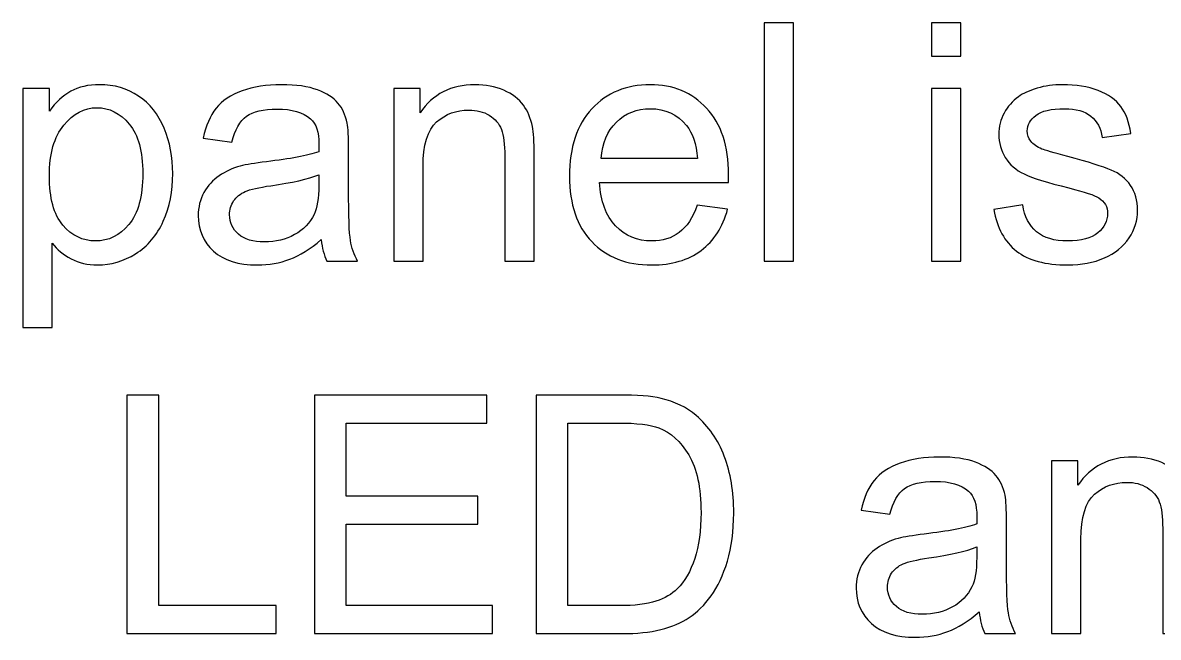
# Model space of a CAD drawing. Header units: millimetres. Extents: x -450 to 450, y -300 to 300.
# Drawn here: x -380.21 to -351.39, y -241.99 to -226.38 of the extents above; entities that cross this region are included whole.
import ezdxf

# ---------------------------------------------------------------- set-up
doc = ezdxf.new("R2010")
doc.units = ezdxf.units.MM
doc.header["$MEASUREMENT"] = 0
doc.layers.add('Layer 1', color=7, linetype='Continuous')

msp = doc.modelspace()

# ---------------------------------------------------------------- linework, layer by layer
at = {"layer": 'Layer 1', "color": 250}
for points, knots in [([(-361.3952, -232.4407), (-361.3952, -232.4407), (-361.3952, -226.3785), (-361.3952, -226.3785), (-361.3952, -226.3785), (-361.3952, -226.3785), (-360.6502, -226.3785), (-360.6502, -226.3785), (-360.6502, -226.3785), (-360.6502, -226.3785), (-360.6502, -232.4407), (-360.6502, -232.4407), (-360.6502, -232.4407), (-360.6502, -232.4407), (-361.3952, -232.4407), (-361.3952, -232.4407)], [0, 0, 0, 0, 0.2, 0.2, 0.2, 0.2, 0.4, 0.4, 0.4, 0.4, 0.6, 0.6, 0.6, 0.6, 1, 1, 1, 1]), ([(-357.145, -227.2252), (-357.145, -227.2252), (-357.145, -226.3785), (-357.145, -226.3785), (-357.145, -226.3785), (-357.145, -226.3785), (-356.3999, -226.3785), (-356.3999, -226.3785), (-356.3999, -226.3785), (-356.3999, -226.3785), (-356.3999, -227.2252), (-356.3999, -227.2252), (-356.3999, -227.2252), (-356.3999, -227.2252), (-357.145, -227.2252), (-357.145, -227.2252)], [0, 0, 0, 0, 0.2, 0.2, 0.2, 0.2, 0.4, 0.4, 0.4, 0.4, 0.6, 0.6, 0.6, 0.6, 1, 1, 1, 1]), ([(-380.2139, -234.1256), (-380.2139, -234.1256), (-380.2139, -228.0465), (-380.2139, -228.0465), (-380.2139, -228.0465), (-380.2139, -228.0465), (-379.5366, -228.0465), (-379.5366, -228.0465), (-379.5366, -228.0465), (-379.5366, -228.0465), (-379.5366, -228.6236), (-379.5366, -228.6236), (-379.5366, -228.6236), (-379.3771, -228.4007), (-379.1965, -228.2328), (-378.9947, -228.1213), (-378.9947, -228.1213), (-378.7943, -228.0098), (-378.5502, -227.9533), (-378.2637, -227.9533), (-378.2637, -227.9533), (-377.8884, -227.9533), (-377.5582, -228.0493), (-377.2717, -228.2426), (-377.2717, -228.2426), (-376.9853, -228.4345), (-376.7694, -228.7069), (-376.6226, -229.0568), (-376.6226, -229.0568), (-376.4773, -229.4082), (-376.4039, -229.792), (-376.4039, -230.2111), (-376.4039, -230.2111), (-376.4039, -230.6585), (-376.4843, -231.062), (-376.6452, -231.4219), (-376.6452, -231.4219), (-376.8061, -231.7803), (-377.0403, -232.0555), (-377.3479, -232.2474), (-377.3479, -232.2474), (-377.6541, -232.4379), (-377.9773, -232.5338), (-378.3159, -232.5338), (-378.3159, -232.5338), (-378.5643, -232.5338), (-378.7873, -232.4816), (-378.9834, -232.3772), (-378.9834, -232.3772), (-379.181, -232.2728), (-379.3418, -232.1415), (-379.4688, -231.9821), (-379.4688, -231.9821), (-379.4688, -231.9821), (-379.4688, -234.1256), (-379.4688, -234.1256), (-379.4688, -234.1256), (-379.4688, -234.1256), (-380.2139, -234.1256), (-380.2139, -234.1256)], [0, 0, 0, 0, 0.0625, 0.0625, 0.0625, 0.0625, 0.125, 0.125, 0.125, 0.125, 0.1875, 0.1875, 0.1875, 0.1875, 0.25, 0.25, 0.25, 0.25, 0.3125, 0.3125, 0.3125, 0.3125, 0.375, 0.375, 0.375, 0.375, 0.4375, 0.4375, 0.4375, 0.4375, 0.5, 0.5, 0.5, 0.5, 0.5625, 0.5625, 0.5625, 0.5625, 0.625, 0.625, 0.625, 0.625, 0.6875, 0.6875, 0.6875, 0.6875, 0.75, 0.75, 0.75, 0.75, 0.8125, 0.8125, 0.8125, 0.8125, 0.875, 0.875, 0.875, 0.875, 1, 1, 1, 1]), ([(-372.6348, -231.8904), (-372.9114, -232.126), (-373.1781, -232.2911), (-373.4335, -232.3885), (-373.4335, -232.3885), (-373.6889, -232.4859), (-373.9626, -232.5338), (-374.2562, -232.5338), (-374.2562, -232.5338), (-374.7388, -232.5338), (-375.1099, -232.4167), (-375.3695, -232.1811), (-375.3695, -232.1811), (-375.6292, -231.9468), (-375.759, -231.6462), (-375.759, -231.2808), (-375.759, -231.2808), (-375.759, -231.0663), (-375.7096, -230.8701), (-375.6122, -230.6923), (-375.6122, -230.6923), (-375.5135, -230.5145), (-375.3851, -230.3734), (-375.227, -230.2662), (-375.227, -230.2662), (-375.0676, -230.1589), (-374.8898, -230.0771), (-374.6908, -230.022), (-374.6908, -230.022), (-374.544, -229.9839), (-374.3225, -229.9473), (-374.0276, -229.9106), (-374.0276, -229.9106), (-373.4264, -229.84), (-372.9819, -229.7539), (-372.6983, -229.6552), (-372.6983, -229.6552), (-372.6955, -229.5536), (-372.6941, -229.4886), (-372.6941, -229.4618), (-372.6941, -229.4618), (-372.6941, -229.1599), (-372.7646, -228.9468), (-372.9057, -228.8226), (-372.9057, -228.8226), (-373.0962, -228.6547), (-373.3799, -228.5714), (-373.7552, -228.5714), (-373.7552, -228.5714), (-374.1066, -228.5714), (-374.3662, -228.6335), (-374.5327, -228.7563), (-374.5327, -228.7563), (-374.7007, -228.879), (-374.8234, -229.0964), (-374.9039, -229.4096), (-374.9039, -229.4096), (-374.9039, -229.4096), (-375.632, -229.308), (-375.632, -229.308), (-375.632, -229.308), (-375.5657, -228.9962), (-375.457, -228.7436), (-375.3046, -228.5517), (-375.3046, -228.5517), (-375.1522, -228.3598), (-374.9321, -228.213), (-374.6442, -228.1086), (-374.6442, -228.1086), (-374.3578, -228.0056), (-374.0233, -227.9533), (-373.6451, -227.9533), (-373.6451, -227.9533), (-373.2698, -227.9533), (-372.9636, -227.9971), (-372.7279, -228.086), (-372.7279, -228.086), (-372.4937, -228.1749), (-372.3201, -228.285), (-372.21, -228.419), (-372.21, -228.419), (-372.1, -228.5531), (-372.0224, -228.7224), (-371.9772, -228.927), (-371.9772, -228.927), (-371.9532, -229.054), (-371.9405, -229.2826), (-371.9405, -229.6114), (-371.9405, -229.6114), (-371.9405, -229.6114), (-371.9405, -230.5992), (-371.9405, -230.5992), (-371.9405, -230.5992), (-371.9405, -231.2892), (-371.925, -231.7253), (-371.894, -231.9101), (-371.894, -231.9101), (-371.8643, -232.095), (-371.8022, -232.2714), (-371.7119, -232.4407), (-371.7119, -232.4407), (-371.7119, -232.4407), (-372.4909, -232.4407), (-372.4909, -232.4407), (-372.4909, -232.4407), (-372.5656, -232.2841), (-372.6136, -232.1006), (-372.6348, -231.8904)], [0, 0, 0, 0, 0.0357143, 0.0357143, 0.0357143, 0.0357143, 0.0714286, 0.0714286, 0.0714286, 0.0714286, 0.1071429, 0.1071429, 0.1071429, 0.1071429, 0.1428571, 0.1428571, 0.1428571, 0.1428571, 0.1785714, 0.1785714, 0.1785714, 0.1785714, 0.2142857, 0.2142857, 0.2142857, 0.2142857, 0.25, 0.25, 0.25, 0.25, 0.2857143, 0.2857143, 0.2857143, 0.2857143, 0.3214286, 0.3214286, 0.3214286, 0.3214286, 0.3571429, 0.3571429, 0.3571429, 0.3571429, 0.3928571, 0.3928571, 0.3928571, 0.3928571, 0.4285714, 0.4285714, 0.4285714, 0.4285714, 0.4642857, 0.4642857, 0.4642857, 0.4642857, 0.5, 0.5, 0.5, 0.5, 0.5357143, 0.5357143, 0.5357143, 0.5357143, 0.5714286, 0.5714286, 0.5714286, 0.5714286, 0.6071429, 0.6071429, 0.6071429, 0.6071429, 0.6428571, 0.6428571, 0.6428571, 0.6428571, 0.6785714, 0.6785714, 0.6785714, 0.6785714, 0.7142857, 0.7142857, 0.7142857, 0.7142857, 0.75, 0.75, 0.75, 0.75, 0.7857143, 0.7857143, 0.7857143, 0.7857143, 0.8214286, 0.8214286, 0.8214286, 0.8214286, 0.8571429, 0.8571429, 0.8571429, 0.8571429, 0.8928571, 0.8928571, 0.8928571, 0.8928571, 0.9285714, 0.9285714, 0.9285714, 0.9285714, 1, 1, 1, 1]), ([(-370.7961, -232.4407), (-370.7961, -232.4407), (-370.7961, -228.0465), (-370.7961, -228.0465), (-370.7961, -228.0465), (-370.7961, -228.0465), (-370.1272, -228.0465), (-370.1272, -228.0465), (-370.1272, -228.0465), (-370.1272, -228.0465), (-370.1272, -228.6702), (-370.1272, -228.6702), (-370.1272, -228.6702), (-369.8055, -228.1918), (-369.3398, -227.9533), (-368.7316, -227.9533), (-368.7316, -227.9533), (-368.4663, -227.9533), (-368.2236, -228.0013), (-368.0021, -228.0959), (-368.0021, -228.0959), (-367.7805, -228.1904), (-367.614, -228.316), (-367.504, -228.4698), (-367.504, -228.4698), (-367.3939, -228.6236), (-367.3163, -228.8071), (-367.2725, -229.0187), (-367.2725, -229.0187), (-367.2457, -229.157), (-367.2316, -229.3983), (-367.2316, -229.7426), (-367.2316, -229.7426), (-367.2316, -229.7426), (-367.2316, -232.4407), (-367.2316, -232.4407), (-367.2316, -232.4407), (-367.2316, -232.4407), (-367.9767, -232.4407), (-367.9767, -232.4407), (-367.9767, -232.4407), (-367.9767, -232.4407), (-367.9767, -229.7709), (-367.9767, -229.7709), (-367.9767, -229.7709), (-367.9767, -229.4675), (-368.0049, -229.2403), (-368.0628, -229.0907), (-368.0628, -229.0907), (-368.1206, -228.9411), (-368.2236, -228.8212), (-368.3704, -228.7309), (-368.3704, -228.7309), (-368.5171, -228.642), (-368.6907, -228.5968), (-368.8883, -228.5968), (-368.8883, -228.5968), (-369.2044, -228.5968), (-369.4767, -228.697), (-369.7067, -228.8988), (-369.7067, -228.8988), (-369.9367, -229.0992), (-370.051, -229.4816), (-370.051, -230.0432), (-370.051, -230.0432), (-370.051, -230.0432), (-370.051, -232.4407), (-370.051, -232.4407), (-370.051, -232.4407), (-370.051, -232.4407), (-370.7961, -232.4407), (-370.7961, -232.4407)], [0, 0, 0, 0, 0.0526316, 0.0526316, 0.0526316, 0.0526316, 0.1052632, 0.1052632, 0.1052632, 0.1052632, 0.1578947, 0.1578947, 0.1578947, 0.1578947, 0.2105263, 0.2105263, 0.2105263, 0.2105263, 0.2631579, 0.2631579, 0.2631579, 0.2631579, 0.3157895, 0.3157895, 0.3157895, 0.3157895, 0.3684211, 0.3684211, 0.3684211, 0.3684211, 0.4210526, 0.4210526, 0.4210526, 0.4210526, 0.4736842, 0.4736842, 0.4736842, 0.4736842, 0.5263158, 0.5263158, 0.5263158, 0.5263158, 0.5789474, 0.5789474, 0.5789474, 0.5789474, 0.6315789, 0.6315789, 0.6315789, 0.6315789, 0.6842105, 0.6842105, 0.6842105, 0.6842105, 0.7368421, 0.7368421, 0.7368421, 0.7368421, 0.7894737, 0.7894737, 0.7894737, 0.7894737, 0.8421053, 0.8421053, 0.8421053, 0.8421053, 0.8947368, 0.8947368, 0.8947368, 0.8947368, 1, 1, 1, 1]), ([(-363.09, -231.0183), (-363.09, -231.0183), (-362.3195, -231.1199), (-362.3195, -231.1199), (-362.3195, -231.1199), (-362.4395, -231.5672), (-362.6638, -231.9158), (-362.9912, -232.1627), (-362.9912, -232.1627), (-363.3186, -232.4097), (-363.7363, -232.5338), (-364.2457, -232.5338), (-364.2457, -232.5338), (-364.8863, -232.5338), (-365.3943, -232.3363), (-365.7697, -231.9412), (-365.7697, -231.9412), (-366.1451, -231.5475), (-366.3327, -230.9929), (-366.3327, -230.2803), (-366.3327, -230.2803), (-366.3327, -229.5437), (-366.1436, -228.9708), (-365.7641, -228.5644), (-365.7641, -228.5644), (-365.3845, -228.1565), (-364.892, -227.9533), (-364.2866, -227.9533), (-364.2866, -227.9533), (-363.701, -227.9533), (-363.2226, -228.1523), (-362.8515, -228.5517), (-362.8515, -228.5517), (-362.4804, -228.951), (-362.2941, -229.5126), (-362.2941, -230.2365), (-362.2941, -230.2365), (-362.2941, -230.2803), (-362.2955, -230.3466), (-362.2983, -230.4341), (-362.2983, -230.4341), (-362.2983, -230.4341), (-365.5707, -230.4341), (-365.5707, -230.4341), (-365.5707, -230.4341), (-365.5425, -230.9153), (-365.407, -231.285), (-365.1615, -231.5404), (-365.1615, -231.5404), (-364.9174, -231.7958), (-364.6112, -231.9242), (-364.2457, -231.9242), (-364.2457, -231.9242), (-363.9733, -231.9242), (-363.7405, -231.8523), (-363.5486, -231.7083), (-363.5486, -231.7083), (-363.3553, -231.5644), (-363.2029, -231.3344), (-363.09, -231.0183)], [0, 0, 0, 0, 0.0625, 0.0625, 0.0625, 0.0625, 0.125, 0.125, 0.125, 0.125, 0.1875, 0.1875, 0.1875, 0.1875, 0.25, 0.25, 0.25, 0.25, 0.3125, 0.3125, 0.3125, 0.3125, 0.375, 0.375, 0.375, 0.375, 0.4375, 0.4375, 0.4375, 0.4375, 0.5, 0.5, 0.5, 0.5, 0.5625, 0.5625, 0.5625, 0.5625, 0.625, 0.625, 0.625, 0.625, 0.6875, 0.6875, 0.6875, 0.6875, 0.75, 0.75, 0.75, 0.75, 0.8125, 0.8125, 0.8125, 0.8125, 0.875, 0.875, 0.875, 0.875, 1, 1, 1, 1]), ([(-355.5603, -231.1284), (-355.5603, -231.1284), (-354.8237, -231.0098), (-354.8237, -231.0098), (-354.8237, -231.0098), (-354.7828, -231.3048), (-354.6671, -231.5305), (-354.478, -231.6886), (-354.478, -231.6886), (-354.2889, -231.8452), (-354.0236, -231.9242), (-353.685, -231.9242), (-353.685, -231.9242), (-353.3421, -231.9242), (-353.0881, -231.8551), (-352.9215, -231.7154), (-352.9215, -231.7154), (-352.7564, -231.5771), (-352.6732, -231.4134), (-352.6732, -231.2257), (-352.6732, -231.2257), (-352.6732, -231.0578), (-352.748, -230.9252), (-352.8961, -230.8292), (-352.8961, -230.8292), (-353.0006, -230.7629), (-353.2546, -230.6796), (-353.6581, -230.5766), (-353.6581, -230.5766), (-354.2028, -230.4397), (-354.5796, -230.3212), (-354.7913, -230.221), (-354.7913, -230.221), (-355.0015, -230.1194), (-355.161, -229.9811), (-355.2696, -229.8033), (-355.2696, -229.8033), (-355.3783, -229.6269), (-355.4333, -229.4308), (-355.4333, -229.2163), (-355.4333, -229.2163), (-355.4333, -229.0202), (-355.3882, -228.8395), (-355.2993, -228.673), (-355.2993, -228.673), (-355.209, -228.5065), (-355.0876, -228.3682), (-354.9338, -228.2582), (-354.9338, -228.2582), (-354.8181, -228.1735), (-354.66, -228.1015), (-354.4611, -228.0422), (-354.4611, -228.0422), (-354.2607, -227.983), (-354.0476, -227.9533), (-353.819, -227.9533), (-353.819, -227.9533), (-353.4747, -227.9533), (-353.1727, -228.0027), (-352.9131, -228.1029), (-352.9131, -228.1029), (-352.652, -228.2017), (-352.4601, -228.3372), (-352.3359, -228.5065), (-352.3359, -228.5065), (-352.2132, -228.6773), (-352.1271, -228.9044), (-352.0805, -229.1895), (-352.0805, -229.1895), (-352.0805, -229.1895), (-352.8087, -229.2911), (-352.8087, -229.2911), (-352.8087, -229.2911), (-352.8411, -229.0625), (-352.9371, -228.8833), (-353.0951, -228.7549), (-353.0951, -228.7549), (-353.2532, -228.6265), (-353.4761, -228.563), (-353.7654, -228.563), (-353.7654, -228.563), (-354.1055, -228.563), (-354.3496, -228.6194), (-354.4949, -228.7323), (-354.4949, -228.7323), (-354.6403, -228.8452), (-354.7137, -228.9778), (-354.7137, -229.1288), (-354.7137, -229.1288), (-354.7137, -229.2248), (-354.684, -229.3123), (-354.6234, -229.3899), (-354.6234, -229.3899), (-354.5627, -229.4689), (-354.4681, -229.5352), (-354.3383, -229.5874), (-354.3383, -229.5874), (-354.2635, -229.6156), (-354.0462, -229.6791), (-353.6821, -229.7779), (-353.6821, -229.7779), (-353.1572, -229.9176), (-352.7903, -230.0333), (-352.5815, -230.1222), (-352.5815, -230.1222), (-352.3726, -230.2111), (-352.2089, -230.3424), (-352.0904, -230.5117), (-352.0904, -230.5117), (-351.9705, -230.6824), (-351.9112, -230.8941), (-351.9112, -231.1481), (-351.9112, -231.1481), (-351.9112, -231.3951), (-351.9832, -231.6279), (-352.1285, -231.8466), (-352.1285, -231.8466), (-352.2738, -232.0653), (-352.4827, -232.2347), (-352.755, -232.3546), (-352.755, -232.3546), (-353.0288, -232.4746), (-353.3378, -232.5338), (-353.6821, -232.5338), (-353.6821, -232.5338), (-354.2522, -232.5338), (-354.6883, -232.4153), (-354.9874, -232.1796), (-354.9874, -232.1796), (-355.2866, -231.9426), (-355.4771, -231.5926), (-355.5603, -231.1284)], [0, 0, 0, 0, 0.0294118, 0.0294118, 0.0294118, 0.0294118, 0.0588235, 0.0588235, 0.0588235, 0.0588235, 0.0882353, 0.0882353, 0.0882353, 0.0882353, 0.1176471, 0.1176471, 0.1176471, 0.1176471, 0.1470588, 0.1470588, 0.1470588, 0.1470588, 0.1764706, 0.1764706, 0.1764706, 0.1764706, 0.2058824, 0.2058824, 0.2058824, 0.2058824, 0.2352941, 0.2352941, 0.2352941, 0.2352941, 0.2647059, 0.2647059, 0.2647059, 0.2647059, 0.2941176, 0.2941176, 0.2941176, 0.2941176, 0.3235294, 0.3235294, 0.3235294, 0.3235294, 0.3529412, 0.3529412, 0.3529412, 0.3529412, 0.3823529, 0.3823529, 0.3823529, 0.3823529, 0.4117647, 0.4117647, 0.4117647, 0.4117647, 0.4411765, 0.4411765, 0.4411765, 0.4411765, 0.4705882, 0.4705882, 0.4705882, 0.4705882, 0.5, 0.5, 0.5, 0.5, 0.5294118, 0.5294118, 0.5294118, 0.5294118, 0.5588235, 0.5588235, 0.5588235, 0.5588235, 0.5882353, 0.5882353, 0.5882353, 0.5882353, 0.6176471, 0.6176471, 0.6176471, 0.6176471, 0.6470588, 0.6470588, 0.6470588, 0.6470588, 0.6764706, 0.6764706, 0.6764706, 0.6764706, 0.7058824, 0.7058824, 0.7058824, 0.7058824, 0.7352941, 0.7352941, 0.7352941, 0.7352941, 0.7647059, 0.7647059, 0.7647059, 0.7647059, 0.7941176, 0.7941176, 0.7941176, 0.7941176, 0.8235294, 0.8235294, 0.8235294, 0.8235294, 0.8529412, 0.8529412, 0.8529412, 0.8529412, 0.8823529, 0.8823529, 0.8823529, 0.8823529, 0.9117647, 0.9117647, 0.9117647, 0.9117647, 0.9411765, 0.9411765, 0.9411765, 0.9411765, 1, 1, 1, 1]), ([(-357.145, -232.4407), (-357.145, -232.4407), (-357.145, -228.0465), (-357.145, -228.0465), (-357.145, -228.0465), (-357.145, -228.0465), (-356.3999, -228.0465), (-356.3999, -228.0465), (-356.3999, -228.0465), (-356.3999, -228.0465), (-356.3999, -232.4407), (-356.3999, -232.4407), (-356.3999, -232.4407), (-356.3999, -232.4407), (-357.145, -232.4407), (-357.145, -232.4407)], [0, 0, 0, 0, 0.2, 0.2, 0.2, 0.2, 0.4, 0.4, 0.4, 0.4, 0.6, 0.6, 0.6, 0.6, 1, 1, 1, 1]), ([(-379.5366, -230.2704), (-379.5366, -230.8334), (-379.4223, -231.2497), (-379.1951, -231.5192), (-379.1951, -231.5192), (-378.9665, -231.7888), (-378.6899, -231.9242), (-378.3653, -231.9242), (-378.3653, -231.9242), (-378.0351, -231.9242), (-377.7529, -231.7845), (-377.5187, -231.5051), (-377.5187, -231.5051), (-377.283, -231.2257), (-377.1659, -230.7939), (-377.1659, -230.2083), (-377.1659, -230.2083), (-377.1659, -229.6495), (-377.2802, -229.2318), (-377.5102, -228.9538), (-377.5102, -228.9538), (-377.7402, -228.6758), (-378.014, -228.5376), (-378.3329, -228.5376), (-378.3329, -228.5376), (-378.649, -228.5376), (-378.9284, -228.6857), (-379.1711, -228.9806), (-379.1711, -228.9806), (-379.4152, -229.277), (-379.5366, -229.706), (-379.5366, -230.2704)], [0, 0, 0, 0, 0.1111111, 0.1111111, 0.1111111, 0.1111111, 0.2222222, 0.2222222, 0.2222222, 0.2222222, 0.3333333, 0.3333333, 0.3333333, 0.3333333, 0.4444444, 0.4444444, 0.4444444, 0.4444444, 0.5555556, 0.5555556, 0.5555556, 0.5555556, 0.6666667, 0.6666667, 0.6666667, 0.6666667, 0.7777778, 0.7777778, 0.7777778, 0.7777778, 1, 1, 1, 1]), ([(-365.5284, -229.8245), (-365.5284, -229.8245), (-363.0815, -229.8245), (-363.0815, -229.8245), (-363.0815, -229.8245), (-363.114, -229.4548), (-363.2085, -229.1782), (-363.3623, -228.9933), (-363.3623, -228.9933), (-363.598, -228.7069), (-363.9056, -228.563), (-364.2824, -228.563), (-364.2824, -228.563), (-364.6239, -228.563), (-364.9103, -228.6773), (-365.1432, -228.9059), (-365.1432, -228.9059), (-365.3746, -229.1345), (-365.503, -229.4407), (-365.5284, -229.8245)], [0, 0, 0, 0, 0.1666667, 0.1666667, 0.1666667, 0.1666667, 0.3333333, 0.3333333, 0.3333333, 0.3333333, 0.5, 0.5, 0.5, 0.5, 0.6666667, 0.6666667, 0.6666667, 0.6666667, 1, 1, 1, 1]), ([(-372.6941, -230.2394), (-372.965, -230.3494), (-373.3714, -230.4426), (-373.9133, -230.5188), (-373.9133, -230.5188), (-374.2209, -230.5625), (-374.4382, -230.6119), (-374.5652, -230.6669), (-374.5652, -230.6669), (-374.6922, -230.722), (-374.7896, -230.8024), (-374.8587, -230.9068), (-374.8587, -230.9068), (-374.9279, -231.0126), (-374.9631, -231.1298), (-374.9631, -231.2596), (-374.9631, -231.2596), (-374.9631, -231.4557), (-374.8883, -231.6208), (-374.7374, -231.7521), (-374.7374, -231.7521), (-374.5864, -231.8833), (-374.3662, -231.9496), (-374.0769, -231.9496), (-374.0769, -231.9496), (-373.7905, -231.9496), (-373.5351, -231.8875), (-373.3107, -231.762), (-373.3107, -231.762), (-373.0878, -231.6378), (-372.9227, -231.467), (-372.8182, -231.2511), (-372.8182, -231.2511), (-372.7378, -231.0832), (-372.6983, -230.8363), (-372.6983, -230.5103), (-372.6983, -230.5103), (-372.6983, -230.5103), (-372.6941, -230.2394), (-372.6941, -230.2394)], [0, 0, 0, 0, 0.0909091, 0.0909091, 0.0909091, 0.0909091, 0.1818182, 0.1818182, 0.1818182, 0.1818182, 0.2727273, 0.2727273, 0.2727273, 0.2727273, 0.3636364, 0.3636364, 0.3636364, 0.3636364, 0.4545455, 0.4545455, 0.4545455, 0.4545455, 0.5454545, 0.5454545, 0.5454545, 0.5454545, 0.6363636, 0.6363636, 0.6363636, 0.6363636, 0.7272727, 0.7272727, 0.7272727, 0.7272727, 0.8181818, 0.8181818, 0.8181818, 0.8181818, 1, 1, 1, 1]), ([(-377.5666, -241.8994), (-377.5666, -241.8994), (-377.5666, -235.8372), (-377.5666, -235.8372), (-377.5666, -235.8372), (-377.5666, -235.8372), (-376.7623, -235.8372), (-376.7623, -235.8372), (-376.7623, -235.8372), (-376.7623, -235.8372), (-376.7623, -241.1882), (-376.7623, -241.1882), (-376.7623, -241.1882), (-376.7623, -241.1882), (-373.782, -241.1882), (-373.782, -241.1882), (-373.782, -241.1882), (-373.782, -241.1882), (-373.782, -241.8994), (-373.782, -241.8994), (-373.782, -241.8994), (-373.782, -241.8994), (-377.5666, -241.8994), (-377.5666, -241.8994)], [0, 0, 0, 0, 0.1428571, 0.1428571, 0.1428571, 0.1428571, 0.2857143, 0.2857143, 0.2857143, 0.2857143, 0.4285714, 0.4285714, 0.4285714, 0.4285714, 0.5714286, 0.5714286, 0.5714286, 0.5714286, 0.7142857, 0.7142857, 0.7142857, 0.7142857, 1, 1, 1, 1]), ([(-372.8069, -241.8994), (-372.8069, -241.8994), (-372.8069, -235.8372), (-372.8069, -235.8372), (-372.8069, -235.8372), (-372.8069, -235.8372), (-368.4296, -235.8372), (-368.4296, -235.8372), (-368.4296, -235.8372), (-368.4296, -235.8372), (-368.4296, -236.5484), (-368.4296, -236.5484), (-368.4296, -236.5484), (-368.4296, -236.5484), (-372.0026, -236.5484), (-372.0026, -236.5484), (-372.0026, -236.5484), (-372.0026, -236.5484), (-372.0026, -238.4111), (-372.0026, -238.4111), (-372.0026, -238.4111), (-372.0026, -238.4111), (-368.6582, -238.4111), (-368.6582, -238.4111), (-368.6582, -238.4111), (-368.6582, -238.4111), (-368.6582, -239.1223), (-368.6582, -239.1223), (-368.6582, -239.1223), (-368.6582, -239.1223), (-372.0026, -239.1223), (-372.0026, -239.1223), (-372.0026, -239.1223), (-372.0026, -239.1223), (-372.0026, -241.1882), (-372.0026, -241.1882), (-372.0026, -241.1882), (-372.0026, -241.1882), (-368.2857, -241.1882), (-368.2857, -241.1882), (-368.2857, -241.1882), (-368.2857, -241.1882), (-368.2857, -241.8994), (-368.2857, -241.8994), (-368.2857, -241.8994), (-368.2857, -241.8994), (-372.8069, -241.8994), (-372.8069, -241.8994)], [0, 0, 0, 0, 0.0769231, 0.0769231, 0.0769231, 0.0769231, 0.1538462, 0.1538462, 0.1538462, 0.1538462, 0.2307692, 0.2307692, 0.2307692, 0.2307692, 0.3076923, 0.3076923, 0.3076923, 0.3076923, 0.3846154, 0.3846154, 0.3846154, 0.3846154, 0.4615385, 0.4615385, 0.4615385, 0.4615385, 0.5384615, 0.5384615, 0.5384615, 0.5384615, 0.6153846, 0.6153846, 0.6153846, 0.6153846, 0.6923077, 0.6923077, 0.6923077, 0.6923077, 0.7692308, 0.7692308, 0.7692308, 0.7692308, 0.8461538, 0.8461538, 0.8461538, 0.8461538, 1, 1, 1, 1]), ([(-367.1766, -241.8994), (-367.1766, -241.8994), (-367.1766, -235.8372), (-367.1766, -235.8372), (-367.1766, -235.8372), (-367.1766, -235.8372), (-365.0881, -235.8372), (-365.0881, -235.8372), (-365.0881, -235.8372), (-364.6168, -235.8372), (-364.257, -235.8655), (-364.0086, -235.9233), (-364.0086, -235.9233), (-363.6615, -236.0038), (-363.3651, -236.1491), (-363.1196, -236.3579), (-363.1196, -236.3579), (-362.7993, -236.6289), (-362.5608, -236.9732), (-362.4028, -237.3937), (-362.4028, -237.3937), (-362.2433, -237.8142), (-362.1643, -238.2954), (-362.1643, -238.8359), (-362.1643, -238.8359), (-362.1643, -239.2959), (-362.2179, -239.7037), (-362.3251, -240.0593), (-362.3251, -240.0593), (-362.4324, -240.4149), (-362.5707, -240.7098), (-362.7386, -240.9427), (-362.7386, -240.9427), (-362.9079, -241.1755), (-363.0914, -241.3589), (-363.2918, -241.4916), (-363.2918, -241.4916), (-363.4907, -241.6256), (-363.732, -241.7272), (-364.0143, -241.7964), (-364.0143, -241.7964), (-364.2979, -241.8655), (-364.6224, -241.8994), (-364.9893, -241.8994), (-364.9893, -241.8994), (-364.9893, -241.8994), (-367.1766, -241.8994), (-367.1766, -241.8994)], [0, 0, 0, 0, 0.0769231, 0.0769231, 0.0769231, 0.0769231, 0.1538462, 0.1538462, 0.1538462, 0.1538462, 0.2307692, 0.2307692, 0.2307692, 0.2307692, 0.3076923, 0.3076923, 0.3076923, 0.3076923, 0.3846154, 0.3846154, 0.3846154, 0.3846154, 0.4615385, 0.4615385, 0.4615385, 0.4615385, 0.5384615, 0.5384615, 0.5384615, 0.5384615, 0.6153846, 0.6153846, 0.6153846, 0.6153846, 0.6923077, 0.6923077, 0.6923077, 0.6923077, 0.7692308, 0.7692308, 0.7692308, 0.7692308, 0.8461538, 0.8461538, 0.8461538, 0.8461538, 1, 1, 1, 1]), ([(-366.3722, -241.1882), (-366.3722, -241.1882), (-365.0796, -241.1882), (-365.0796, -241.1882), (-365.0796, -241.1882), (-364.6803, -241.1882), (-364.367, -241.1515), (-364.1398, -241.0767), (-364.1398, -241.0767), (-363.9127, -241.0019), (-363.732, -240.8975), (-363.5966, -240.762), (-363.5966, -240.762), (-363.4075, -240.5715), (-363.2593, -240.3147), (-363.1535, -239.993), (-363.1535, -239.993), (-363.0476, -239.6712), (-362.994, -239.2818), (-362.994, -238.8232), (-362.994, -238.8232), (-362.994, -238.1882), (-363.0984, -237.6999), (-363.3059, -237.3584), (-363.3059, -237.3584), (-363.5133, -237.0169), (-363.7659, -236.7883), (-364.0636, -236.6726), (-364.0636, -236.6726), (-364.2781, -236.5894), (-364.6239, -236.5484), (-365.1008, -236.5484), (-365.1008, -236.5484), (-365.1008, -236.5484), (-366.3722, -236.5484), (-366.3722, -236.5484), (-366.3722, -236.5484), (-366.3722, -236.5484), (-366.3722, -241.1882), (-366.3722, -241.1882)], [0, 0, 0, 0, 0.0909091, 0.0909091, 0.0909091, 0.0909091, 0.1818182, 0.1818182, 0.1818182, 0.1818182, 0.2727273, 0.2727273, 0.2727273, 0.2727273, 0.3636364, 0.3636364, 0.3636364, 0.3636364, 0.4545455, 0.4545455, 0.4545455, 0.4545455, 0.5454545, 0.5454545, 0.5454545, 0.5454545, 0.6363636, 0.6363636, 0.6363636, 0.6363636, 0.7272727, 0.7272727, 0.7272727, 0.7272727, 0.8181818, 0.8181818, 0.8181818, 0.8181818, 1, 1, 1, 1]), ([(-355.9328, -241.3491), (-356.2094, -241.5847), (-356.4761, -241.7498), (-356.7315, -241.8472), (-356.7315, -241.8472), (-356.9869, -241.9446), (-357.2606, -241.9925), (-357.5542, -241.9925), (-357.5542, -241.9925), (-358.0368, -241.9925), (-358.4079, -241.8754), (-358.6675, -241.6398), (-358.6675, -241.6398), (-358.9272, -241.4055), (-359.057, -241.1049), (-359.057, -240.7395), (-359.057, -240.7395), (-359.057, -240.525), (-359.0076, -240.3288), (-358.9102, -240.151), (-358.9102, -240.151), (-358.8115, -239.9732), (-358.6831, -239.8321), (-358.525, -239.7249), (-358.525, -239.7249), (-358.3656, -239.6176), (-358.1878, -239.5358), (-357.9888, -239.4807), (-357.9888, -239.4807), (-357.842, -239.4426), (-357.6205, -239.406), (-357.3256, -239.3693), (-357.3256, -239.3693), (-356.7244, -239.2987), (-356.2799, -239.2126), (-355.9963, -239.1139), (-355.9963, -239.1139), (-355.9935, -239.0123), (-355.9921, -238.9473), (-355.9921, -238.9205), (-355.9921, -238.9205), (-355.9921, -238.6186), (-356.0626, -238.4055), (-356.2037, -238.2813), (-356.2037, -238.2813), (-356.3942, -238.1134), (-356.6779, -238.0301), (-357.0532, -238.0301), (-357.0532, -238.0301), (-357.4046, -238.0301), (-357.6642, -238.0922), (-357.8307, -238.215), (-357.8307, -238.215), (-357.9987, -238.3377), (-358.1214, -238.5551), (-358.2019, -238.8683), (-358.2019, -238.8683), (-358.2019, -238.8683), (-358.93, -238.7667), (-358.93, -238.7667), (-358.93, -238.7667), (-358.8637, -238.4549), (-358.755, -238.2023), (-358.6026, -238.0104), (-358.6026, -238.0104), (-358.4502, -237.8185), (-358.2301, -237.6717), (-357.9422, -237.5673), (-357.9422, -237.5673), (-357.6558, -237.4643), (-357.3213, -237.412), (-356.9431, -237.412), (-356.9431, -237.412), (-356.5678, -237.412), (-356.2616, -237.4558), (-356.0259, -237.5447), (-356.0259, -237.5447), (-355.7917, -237.6336), (-355.6181, -237.7437), (-355.508, -237.8777), (-355.508, -237.8777), (-355.398, -238.0118), (-355.3204, -238.1811), (-355.2752, -238.3857), (-355.2752, -238.3857), (-355.2512, -238.5127), (-355.2385, -238.7413), (-355.2385, -239.0701), (-355.2385, -239.0701), (-355.2385, -239.0701), (-355.2385, -240.0579), (-355.2385, -240.0579), (-355.2385, -240.0579), (-355.2385, -240.7479), (-355.223, -241.184), (-355.192, -241.3688), (-355.192, -241.3688), (-355.1623, -241.5537), (-355.1002, -241.7301), (-355.0099, -241.8994), (-355.0099, -241.8994), (-355.0099, -241.8994), (-355.7889, -241.8994), (-355.7889, -241.8994), (-355.7889, -241.8994), (-355.8636, -241.7428), (-355.9116, -241.5593), (-355.9328, -241.3491)], [0, 0, 0, 0, 0.0357143, 0.0357143, 0.0357143, 0.0357143, 0.0714286, 0.0714286, 0.0714286, 0.0714286, 0.1071429, 0.1071429, 0.1071429, 0.1071429, 0.1428571, 0.1428571, 0.1428571, 0.1428571, 0.1785714, 0.1785714, 0.1785714, 0.1785714, 0.2142857, 0.2142857, 0.2142857, 0.2142857, 0.25, 0.25, 0.25, 0.25, 0.2857143, 0.2857143, 0.2857143, 0.2857143, 0.3214286, 0.3214286, 0.3214286, 0.3214286, 0.3571429, 0.3571429, 0.3571429, 0.3571429, 0.3928571, 0.3928571, 0.3928571, 0.3928571, 0.4285714, 0.4285714, 0.4285714, 0.4285714, 0.4642857, 0.4642857, 0.4642857, 0.4642857, 0.5, 0.5, 0.5, 0.5, 0.5357143, 0.5357143, 0.5357143, 0.5357143, 0.5714286, 0.5714286, 0.5714286, 0.5714286, 0.6071429, 0.6071429, 0.6071429, 0.6071429, 0.6428571, 0.6428571, 0.6428571, 0.6428571, 0.6785714, 0.6785714, 0.6785714, 0.6785714, 0.7142857, 0.7142857, 0.7142857, 0.7142857, 0.75, 0.75, 0.75, 0.75, 0.7857143, 0.7857143, 0.7857143, 0.7857143, 0.8214286, 0.8214286, 0.8214286, 0.8214286, 0.8571429, 0.8571429, 0.8571429, 0.8571429, 0.8928571, 0.8928571, 0.8928571, 0.8928571, 0.9285714, 0.9285714, 0.9285714, 0.9285714, 1, 1, 1, 1]), ([(-354.0941, -241.8994), (-354.0941, -241.8994), (-354.0941, -237.5052), (-354.0941, -237.5052), (-354.0941, -237.5052), (-354.0941, -237.5052), (-353.4252, -237.5052), (-353.4252, -237.5052), (-353.4252, -237.5052), (-353.4252, -237.5052), (-353.4252, -238.1289), (-353.4252, -238.1289), (-353.4252, -238.1289), (-353.1035, -237.6505), (-352.6378, -237.412), (-352.0296, -237.412), (-352.0296, -237.412), (-351.7643, -237.412), (-351.5216, -237.46), (-351.3001, -237.5546), (-351.3001, -237.5546), (-351.0785, -237.6491), (-350.912, -237.7747), (-350.802, -237.9285), (-350.802, -237.9285), (-350.6919, -238.0823), (-350.6143, -238.2658), (-350.5705, -238.4774), (-350.5705, -238.4774), (-350.5437, -238.6157), (-350.5296, -238.857), (-350.5296, -239.2013), (-350.5296, -239.2013), (-350.5296, -239.2013), (-350.5296, -241.8994), (-350.5296, -241.8994), (-350.5296, -241.8994), (-350.5296, -241.8994), (-351.2747, -241.8994), (-351.2747, -241.8994), (-351.2747, -241.8994), (-351.2747, -241.8994), (-351.2747, -239.2296), (-351.2747, -239.2296), (-351.2747, -239.2296), (-351.2747, -238.9262), (-351.3029, -238.699), (-351.3608, -238.5494), (-351.3608, -238.5494), (-351.4186, -238.3998), (-351.5216, -238.2799), (-351.6684, -238.1896), (-351.6684, -238.1896), (-351.8151, -238.1007), (-351.9887, -238.0555), (-352.1863, -238.0555), (-352.1863, -238.0555), (-352.5024, -238.0555), (-352.7747, -238.1557), (-353.0047, -238.3575), (-353.0047, -238.3575), (-353.2347, -238.5579), (-353.349, -238.9403), (-353.349, -239.5019), (-353.349, -239.5019), (-353.349, -239.5019), (-353.349, -241.8994), (-353.349, -241.8994), (-353.349, -241.8994), (-353.349, -241.8994), (-354.0941, -241.8994), (-354.0941, -241.8994)], [0, 0, 0, 0, 0.0526316, 0.0526316, 0.0526316, 0.0526316, 0.1052632, 0.1052632, 0.1052632, 0.1052632, 0.1578947, 0.1578947, 0.1578947, 0.1578947, 0.2105263, 0.2105263, 0.2105263, 0.2105263, 0.2631579, 0.2631579, 0.2631579, 0.2631579, 0.3157895, 0.3157895, 0.3157895, 0.3157895, 0.3684211, 0.3684211, 0.3684211, 0.3684211, 0.4210526, 0.4210526, 0.4210526, 0.4210526, 0.4736842, 0.4736842, 0.4736842, 0.4736842, 0.5263158, 0.5263158, 0.5263158, 0.5263158, 0.5789474, 0.5789474, 0.5789474, 0.5789474, 0.6315789, 0.6315789, 0.6315789, 0.6315789, 0.6842105, 0.6842105, 0.6842105, 0.6842105, 0.7368421, 0.7368421, 0.7368421, 0.7368421, 0.7894737, 0.7894737, 0.7894737, 0.7894737, 0.8421053, 0.8421053, 0.8421053, 0.8421053, 0.8947368, 0.8947368, 0.8947368, 0.8947368, 1, 1, 1, 1]), ([(-355.9921, -239.6981), (-356.263, -239.8081), (-356.6694, -239.9013), (-357.2113, -239.9775), (-357.2113, -239.9775), (-357.5189, -240.0212), (-357.7362, -240.0706), (-357.8632, -240.1256), (-357.8632, -240.1256), (-357.9902, -240.1807), (-358.0876, -240.2611), (-358.1567, -240.3655), (-358.1567, -240.3655), (-358.2259, -240.4713), (-358.2611, -240.5885), (-358.2611, -240.7183), (-358.2611, -240.7183), (-358.2611, -240.9144), (-358.1863, -241.0795), (-358.0354, -241.2108), (-358.0354, -241.2108), (-357.8844, -241.342), (-357.6642, -241.4083), (-357.3749, -241.4083), (-357.3749, -241.4083), (-357.0885, -241.4083), (-356.8331, -241.3462), (-356.6087, -241.2207), (-356.6087, -241.2207), (-356.3858, -241.0965), (-356.2207, -240.9257), (-356.1162, -240.7098), (-356.1162, -240.7098), (-356.0358, -240.5419), (-355.9963, -240.295), (-355.9963, -239.969), (-355.9963, -239.969), (-355.9963, -239.969), (-355.9921, -239.6981), (-355.9921, -239.6981)], [0, 0, 0, 0, 0.0909091, 0.0909091, 0.0909091, 0.0909091, 0.1818182, 0.1818182, 0.1818182, 0.1818182, 0.2727273, 0.2727273, 0.2727273, 0.2727273, 0.3636364, 0.3636364, 0.3636364, 0.3636364, 0.4545455, 0.4545455, 0.4545455, 0.4545455, 0.5454545, 0.5454545, 0.5454545, 0.5454545, 0.6363636, 0.6363636, 0.6363636, 0.6363636, 0.7272727, 0.7272727, 0.7272727, 0.7272727, 0.8181818, 0.8181818, 0.8181818, 0.8181818, 1, 1, 1, 1])]:
    msp.add_open_spline(points, degree=3, knots=knots, dxfattribs=at)

doc.saveas('drawing.dxf')
